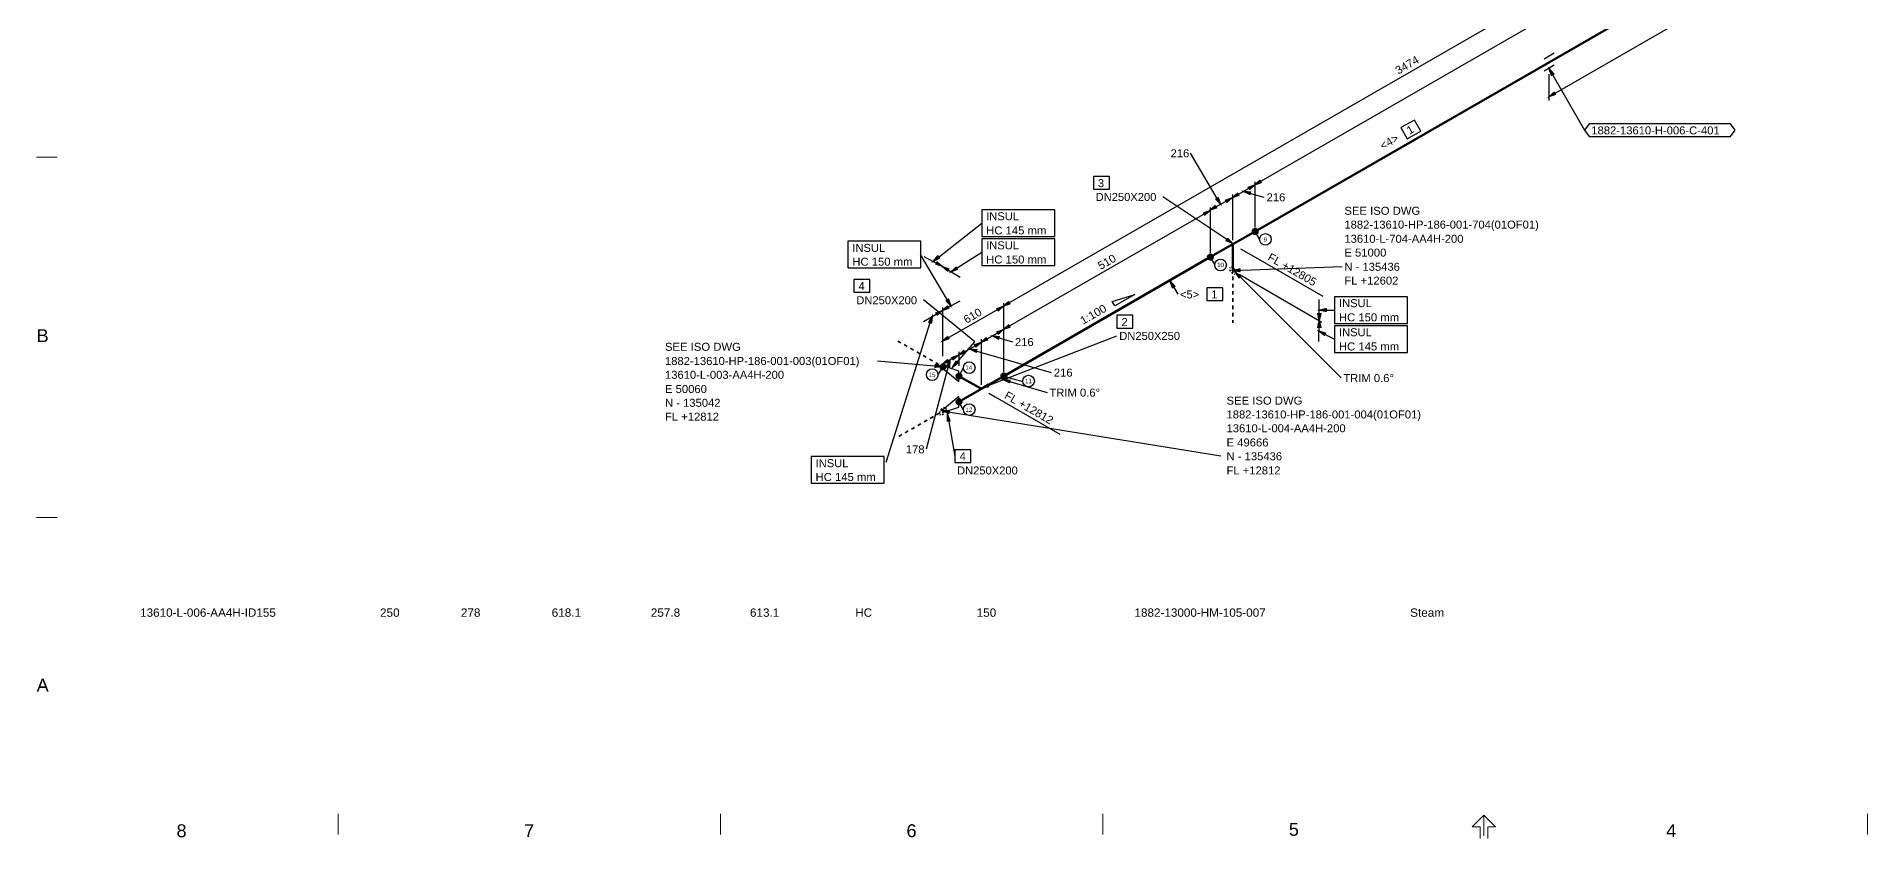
# Model space of a CAD drawing. Header units: inches. Extents: x 18 to 823, y 11 to 584.
# Drawn here: x 19 to 522, y 11 to 231 of the extents above; entities that cross this region are included whole.
import ezdxf
from ezdxf.enums import TextEntityAlignment as Align
from ezdxf.xclip import XClip

# ---------------------------------------------------------------- set-up
doc = ezdxf.new("R2010")
doc.units = ezdxf.units.IN
doc.header["$MEASUREMENT"] = 0
doc.header["$XCLIPFRAME"] = 0
for name, color, linetype in [('1882-13610-HP-186-001-006(01OF01)_MODEL-EMBED 1_DWG$0$Default', 7, 'Continuous'), ('BG 0 -1', 7, 'Continuous'), ('DIMLINES', 7, 'Continuous'), ('DIMTEXT', 7, 'Continuous'), ('FRAME', 7, 'Continuous'), ('ISOTEXT', 7, 'Continuous'), ('PIPE', 7, 'Continuous'), ('WELDS', 7, 'Continuous')]:
    doc.layers.add(name, color=color, linetype=linetype)
doc.styles.add('1882-13610-HP-186-001-006(01OF01)_MODEL-EMBED 1_DWG$0$Arial', font='arial.ttf')
doc.styles.add('Arial', font='arial.ttf')

# ---------------------------------------------------------------- blocks, each defined once
blk = doc.blocks.new('1882-13610-HP-186-001-006(01OF01)_MODEL-EMBED 1_DWG')
at = {"layer": '1882-13610-HP-186-001-006(01OF01)_MODEL-EMBED 1_DWG$0$Default', "color": 4, "style": '1882-13610-HP-186-001-006(01OF01)_MODEL-EMBED 1_DWG$0$Arial'}
for s, width, p in [('13610-L-006-AA4H-ID155', 1.002891, (0.84302, -0.115628)), ('250', 1.008516, (3.43979, -0.115628)), ('278', 1.008516, (4.31479, -0.115628)), ('618.1 ', 1.008516, (5.29826, -0.115628)), ('257.8 ', 1.008516, (6.371177, -0.115628)), ('613.1 ', 1.008516, (7.444094, -0.115628)), ('HC', 0.992063, (8.5857, -0.115628)), ('150', 1.008516, (9.898125, -0.115628)), ('1882-13000-HM-105-007', 1.00296, (11.607138, -0.115628)), ('Steam', 1.013128, (14.590457, -0.115628))]:
    blk.add_text(s, height=0.090278, dxfattribs=dict(at, width=width)).set_placement(p, align=Align.TOP_LEFT)

msp = doc.modelspace()

# ---------------------------------------------------------------- hatches: boundary and pattern name
at = {"layer": 'DIMLINES', "linetype": 'Continuous'}
for points in [[(436.04, 216.12), (434.6, 214.84), (436.44, 215.48)], [(355.16, 191.88), (353.72, 190.6), (355.56, 191.24)], [(343.08, 186.76), (344.36, 185.32), (343.72, 187.16)], [(346.12, 185.8), (347.56, 187.08), (345.72, 186.44)], [(349, 188.36), (347.56, 187.08), (349.4, 187.72)], [(352.6, 188.68), (350.68, 188.84), (352.44, 187.96)], [(352.36, 189.32), (353.8, 190.6), (351.96, 189.96)], [(340.04, 182.28), (341.48, 183.56), (339.64, 182.92)], [(342.84, 184.92), (341.4, 183.64), (343.24, 184.28)], [(266.6, 171.08), (265.32, 169.56), (267.08, 170.44)], [(266.04, 168.84), (267.88, 168.2), (266.44, 169.48)], [(269.64, 167.56), (267.8, 168.2), (269.24, 166.92)], [(271.64, 168.04), (270.2, 166.68), (272.04, 167.4)], [(269.24, 157.32), (267.8, 156.04), (269.64, 156.68)], [(268.92, 158.84), (270.2, 157.4), (269.56, 159.24)], [(283.24, 155.96), (284.68, 157.24), (282.84, 156.6)], [(286.04, 158.52), (284.6, 157.24), (286.44, 157.88)], [(373.4, 156.6), (371.48, 156.2), (373.4, 155.8)], [(264.84, 152.6), (265.08, 154.52), (264.12, 152.84)], [(266.44, 154.76), (267.88, 156.04), (266.04, 155.4)], [(286.04, 152.12), (284.6, 150.84), (286.44, 151.48)], [(371.08, 155.24), (371.48, 153.32), (371.88, 155.24)], [(371.88, 151.4), (371.48, 153.32), (371.08, 151.4)], [(269.24, 148.92), (267.8, 147.64), (269.64, 148.28)], [(277.08, 146.04), (278.52, 147.32), (276.68, 146.68)], [(279.88, 148.6), (278.44, 147.32), (280.28, 147.96)], [(283.48, 148.92), (281.56, 149.08), (283.32, 148.2)], [(283.24, 149.56), (284.68, 150.84), (282.84, 150.2)], [(373.24, 149.88), (371.4, 150.44), (372.92, 149.24)], [(269.24, 142.6), (267.8, 141.32), (269.64, 141.96)], [(269.8, 140.52), (269.88, 142.44), (269, 140.68)], [(270.84, 142.52), (272.28, 143.8), (270.44, 143.16)], [(273.72, 145.08), (272.28, 143.8), (274.12, 144.44)], [(277.32, 145.32), (275.4, 145.48), (277.16, 144.6)]]:
    msp.add_hatch(color=2, dxfattribs=at).paths.add_polyline_path(points)
at = {"layer": 'ISOTEXT', "linetype": 'Continuous'}
for points in [[(435.96, 221.08), (434.68, 222.52), (435.32, 220.68)], [(345.88, 175.24), (347.72, 174.52), (346.36, 175.88)], [(349.64, 167.56), (347.72, 167.08), (349.64, 166.76)], [(349.96, 165.56), (348.36, 166.68), (349.48, 165.08)], [(331.8, 162.68), (330.52, 164.12), (331.16, 162.28)], [(265.88, 140.44), (267.8, 140.68), (265.96, 141.24)], [(271.64, 142.12), (270.68, 140.44), (272.2, 141.64)], [(286.44, 136.92), (284.52, 137.08), (286.28, 136.2)], [(280.28, 135.8), (278.6, 134.76), (280.52, 135.08)], [(269.72, 128.6), (267.8, 128.52), (269.64, 127.8)], [(269.96, 125.72), (269.24, 127.56), (269.24, 125.64)]]:
    msp.add_hatch(color=2, dxfattribs=at).paths.add_polyline_path(points)
at = {"layer": 'WELDS', "linetype": 'Continuous'}
h = msp.add_hatch(color=7, dxfattribs=at)
edge = h.paths.add_edge_path()
edge.add_arc((353.88, 177.8), 0.76, 0, 360)
h = msp.add_hatch(color=7, dxfattribs=at)
edge = h.paths.add_edge_path()
edge.add_arc((341.56, 170.76), 0.76, 0, 360)
h = msp.add_hatch(color=7, dxfattribs=at)
edge = h.paths.add_edge_path()
edge.add_arc((268.04, 140.6), 0.76, 0, 360)
h = msp.add_hatch(color=7, dxfattribs=at)
edge = h.paths.add_edge_path()
edge.add_arc((272.44, 138.04), 0.76, 0, 360)
h = msp.add_hatch(color=7, dxfattribs=at)
edge = h.paths.add_edge_path()
edge.add_arc((284.76, 138.04), 0.76, 0, 360)
h = msp.add_hatch(color=7, dxfattribs=at)
edge = h.paths.add_edge_path()
edge.add_arc((272.44, 131), 0.76, 0, 360)

# ---------------------------------------------------------------- linework, layer by layer
at = {"layer": 'BG 0 -1', "color": 7, "linetype": 'Continuous', "lineweight": 9}
for p, q in [((24.49, 198.28), (18.83, 198.28)), ((24.49, 99.14), (18.83, 99.14)), ((101.7, 17.68), (101.7, 12.02)), ((206.83, 17.68), (206.83, 12.02)), ((311.95, 17.68), (311.95, 12.02)), ((416.76, 17.3), (413.57, 14.12)), ((419.94, 14.12), (416.76, 17.3)), ((416.76, 17.29), (416.76, 11.64)), ((522.2, 17.68), (522.2, 12.02)), ((413.57, 14.12), (415.69, 14.12)), ((415.69, 14.12), (415.69, 10.94)), ((417.82, 14.12), (419.94, 14.12)), ((417.82, 14.12), (417.82, 10.94))]:
    msp.add_line(p, q, dxfattribs=at)
at = {"layer": 'DIMLINES', "color": 2, "linetype": 'Continuous', "lineweight": 30}
for p, q in [((284.6, 157.24), (521.56, 293.72)), ((353.72, 190.6), (515.4, 283.8)), ((434.6, 214.84), (521.56, 264.92)), ((434.68, 213.8), (434.68, 221.08)), ((434.6, 214.84), (436.04, 216.12)), ((436.44, 215.48), (434.6, 214.84)), ((436.04, 216.12), (436.44, 215.48)), ((344.36, 185.32), (336.12, 199.32)), ((353.72, 190.6), (355.16, 191.88)), ((353.8, 191.48), (353.8, 178.92)), ((355.16, 191.88), (355.56, 191.24)), ((341.4, 183.64), (347.56, 187.08)), ((343.08, 186.76), (343.72, 187.16)), ((344.36, 185.32), (343.08, 186.76)), ((343.72, 187.16), (344.36, 185.32)), ((345.72, 186.44), (347.56, 187.08)), ((346.12, 185.8), (345.72, 186.44)), ((347.56, 187.08), (346.12, 185.8)), ((347.56, 187.08), (353.8, 190.6)), ((347.56, 187.08), (349, 188.36)), ((349.4, 187.72), (347.56, 187.08)), ((347.64, 187.96), (347.64, 175.4)), ((349, 188.36), (349.4, 187.72)), ((350.68, 188.84), (352.6, 188.68)), ((352.44, 187.96), (350.68, 188.84)), ((350.68, 188.84), (356.28, 187.24)), ((351.96, 189.96), (353.8, 190.6)), ((352.36, 189.32), (351.96, 189.96)), ((353.8, 190.6), (352.36, 189.32)), ((352.6, 188.68), (352.44, 187.96)), ((355.56, 191.24), (353.72, 190.6)), ((298.76, 183.8), (278.68, 183.8)), ((278.68, 183.8), (278.68, 176.44)), ((284.6, 150.84), (341.48, 183.56)), ((298.76, 176.44), (298.76, 183.8)), ((339.64, 182.92), (341.48, 183.56)), ((340.04, 182.28), (339.64, 182.92)), ((341.48, 183.56), (340.04, 182.28)), ((341.4, 183.64), (342.84, 184.92)), ((343.24, 184.28), (341.4, 183.64)), ((341.48, 184.44), (341.48, 171.88)), ((342.84, 184.92), (343.24, 184.28)), ((265.32, 169.56), (278.68, 180.12)), ((278.68, 176.44), (298.76, 176.44)), ((261.96, 175.16), (241.88, 175.16)), ((241.88, 175.16), (241.88, 167.8)), ((270.2, 157.4), (261.88, 171.48)), ((261.96, 167.8), (261.96, 175.16)), ((270.2, 166.68), (278.68, 172.12)), ((298.76, 175.8), (278.68, 175.8)), ((278.68, 175.8), (278.68, 168.44)), ((298.76, 168.44), (298.76, 175.8)), ((349.8, 173.08), (354.68, 170.28)), ((241.88, 167.8), (261.96, 167.8)), ((262.76, 170.92), (267.88, 168.2)), ((265.32, 169.56), (266.6, 171.08)), ((267.08, 170.44), (265.32, 169.56)), ((266.04, 168.84), (266.44, 169.48)), ((267.88, 168.2), (266.04, 168.84)), ((266.44, 169.48), (267.88, 168.2)), ((266.6, 171.08), (267.08, 170.44)), ((267.8, 168.2), (269.64, 167.56)), ((269.24, 166.92), (267.8, 168.2)), ((267.8, 168.2), (272.76, 165.24)), ((269.64, 167.56), (269.24, 166.92)), ((270.2, 166.68), (271.64, 168.04)), ((272.04, 167.4), (270.2, 166.68)), ((271.64, 168.04), (272.04, 167.4)), ((278.68, 168.44), (298.76, 168.44)), ((354.68, 170.28), (372.44, 160.04)), ((372.2, 152.76), (349.48, 165.96)), ((267.8, 156.04), (272.76, 158.76)), ((267.8, 156.04), (269.24, 157.32)), ((267.8, 147.64), (284.68, 157.24)), ((269.64, 156.68), (267.8, 156.04)), ((267.88, 156.92), (267.88, 143.48)), ((268.92, 158.84), (269.56, 159.24)), ((270.2, 157.4), (268.92, 158.84)), ((269.24, 157.32), (269.64, 156.68)), ((269.56, 159.24), (270.2, 157.4)), ((282.84, 156.6), (284.68, 157.24)), ((283.24, 155.96), (282.84, 156.6)), ((284.68, 157.24), (283.24, 155.96)), ((284.6, 157.24), (286.04, 158.52)), ((286.44, 157.88), (284.6, 157.24)), ((284.68, 158.12), (284.68, 139.16)), ((286.04, 158.52), (286.44, 157.88)), ((371.48, 153.32), (371.48, 159.08)), ((371.48, 156.2), (373.4, 156.6)), ((373.4, 155.8), (371.48, 156.2)), ((371.48, 156.2), (375.64, 156.2)), ((373.4, 156.6), (373.4, 155.8)), ((395.72, 159.88), (375.64, 159.88)), ((375.64, 159.88), (375.64, 152.52)), ((395.72, 152.52), (395.72, 159.88)), ((262.68, 153.08), (267.88, 156.04)), ((264.12, 152.84), (265.08, 154.52)), ((264.84, 152.6), (264.12, 152.84)), ((265.08, 154.52), (264.84, 152.6)), ((266.04, 155.4), (267.88, 156.04)), ((266.44, 154.76), (266.04, 155.4)), ((267.88, 156.04), (266.44, 154.76)), ((284.6, 150.84), (286.04, 152.12)), ((286.44, 151.48), (284.6, 150.84)), ((286.04, 152.12), (286.44, 151.48)), ((371.48, 153.32), (371.08, 155.24)), ((371.08, 155.24), (371.88, 155.24)), ((371.08, 151.4), (371.48, 153.32)), ((371.88, 151.4), (371.08, 151.4)), ((371.4, 147.56), (371.48, 153.32)), ((371.88, 155.24), (371.48, 153.32)), ((371.48, 153.32), (371.88, 151.4)), ((375.64, 152.52), (395.72, 152.52)), ((395.72, 151.88), (375.64, 151.88)), ((375.64, 151.88), (375.64, 144.52)), ((395.72, 144.52), (395.72, 151.88)), ((267.8, 147.64), (269.24, 148.92)), ((269.64, 148.28), (267.8, 147.64)), ((269.24, 148.92), (269.64, 148.28)), ((272.28, 143.8), (278.52, 147.32)), ((276.68, 146.68), (278.52, 147.32)), ((277.08, 146.04), (276.68, 146.68)), ((278.52, 147.32), (277.08, 146.04)), ((278.44, 147.32), (284.68, 150.84)), ((278.44, 147.32), (279.88, 148.6)), ((280.28, 147.96), (278.44, 147.32)), ((278.52, 148.2), (278.52, 135.64)), ((279.88, 148.6), (280.28, 147.96)), ((281.56, 149.08), (283.48, 148.92)), ((283.32, 148.2), (281.56, 149.08)), ((281.56, 149.08), (287.16, 147.48)), ((282.84, 150.2), (284.68, 150.84)), ((283.24, 149.56), (282.84, 150.2)), ((284.68, 150.84), (283.24, 149.56)), ((283.48, 148.92), (283.32, 148.2)), ((371.4, 150.44), (373.24, 149.88)), ((372.92, 149.24), (371.4, 150.44)), ((371.4, 150.44), (375.64, 148.2)), ((373.24, 149.88), (372.92, 149.24)), ((269.88, 142.44), (263.4, 117.96)), ((267.8, 141.32), (272.28, 143.8)), ((267.8, 141.32), (269.24, 142.6)), ((269.64, 141.96), (267.8, 141.32)), ((269, 140.68), (269.88, 142.44)), ((269.24, 142.6), (269.64, 141.96)), ((269.88, 142.44), (269.8, 140.52)), ((270.44, 143.16), (272.28, 143.8)), ((270.84, 142.52), (270.44, 143.16)), ((272.28, 143.8), (270.84, 142.52)), ((272.28, 143.8), (273.72, 145.08)), ((274.12, 144.44), (272.28, 143.8)), ((272.36, 144.68), (272.36, 140.84)), ((273.72, 145.08), (274.12, 144.44)), ((275.4, 145.48), (277.32, 145.32)), ((277.16, 144.6), (275.4, 145.48)), ((277.32, 145.32), (277.16, 144.6)), ((375.64, 144.52), (395.72, 144.52)), ((269.8, 140.52), (269, 140.68)), ((280.68, 133.32), (282.36, 132.36)), ((282.36, 132.36), (300.12, 122.12)), ((251.88, 115.96), (231.8, 115.96)), ((231.8, 115.96), (231.8, 108.6)), ((251.88, 108.6), (251.88, 115.96)), ((231.8, 108.6), (251.88, 108.6))]:
    msp.add_line(p, q, dxfattribs=at)
at = {"layer": 'DIMLINES', "color": 2, "linetype": 'Continuous', "lineweight": 30, "const_width": 0.3}
for points in [[(436.04, 216.12), (434.6, 214.84), (436.44, 215.48)], [(355.16, 191.88), (353.72, 190.6), (355.56, 191.24)], [(343.08, 186.76), (344.36, 185.32), (343.72, 187.16)], [(346.12, 185.8), (347.56, 187.08), (345.72, 186.44)], [(349, 188.36), (347.56, 187.08), (349.4, 187.72)], [(352.6, 188.68), (350.68, 188.84), (352.44, 187.96)], [(352.36, 189.32), (353.8, 190.6), (351.96, 189.96)], [(340.04, 182.28), (341.48, 183.56), (339.64, 182.92)], [(342.84, 184.92), (341.4, 183.64), (343.24, 184.28)], [(266.6, 171.08), (265.32, 169.56), (267.08, 170.44)], [(266.04, 168.84), (267.88, 168.2), (266.44, 169.48)], [(269.64, 167.56), (267.8, 168.2), (269.24, 166.92)], [(271.64, 168.04), (270.2, 166.68), (272.04, 167.4)], [(266.44, 154.76), (267.88, 156.04), (266.04, 155.4)], [(269.24, 157.32), (267.8, 156.04), (269.64, 156.68)], [(268.92, 158.84), (270.2, 157.4), (269.56, 159.24)], [(283.24, 155.96), (284.68, 157.24), (282.84, 156.6)], [(286.04, 158.52), (284.6, 157.24), (286.44, 157.88)], [(373.4, 156.6), (371.48, 156.2), (373.4, 155.8)], [(264.84, 152.6), (265.08, 154.52), (264.12, 152.84)], [(283.24, 149.56), (284.68, 150.84), (282.84, 150.2)], [(286.04, 152.12), (284.6, 150.84), (286.44, 151.48)], [(371.08, 155.24), (371.48, 153.32), (371.88, 155.24)], [(371.88, 151.4), (371.48, 153.32), (371.08, 151.4)], [(269.24, 148.92), (267.8, 147.64), (269.64, 148.28)], [(277.08, 146.04), (278.52, 147.32), (276.68, 146.68)], [(279.88, 148.6), (278.44, 147.32), (280.28, 147.96)], [(283.48, 148.92), (281.56, 149.08), (283.32, 148.2)], [(373.24, 149.88), (371.4, 150.44), (372.92, 149.24)], [(269.24, 142.6), (267.8, 141.32), (269.64, 141.96)], [(269.8, 140.52), (269.88, 142.44), (269, 140.68)], [(270.84, 142.52), (272.28, 143.8), (270.44, 143.16)], [(273.72, 145.08), (272.28, 143.8), (274.12, 144.44)], [(277.32, 145.32), (275.4, 145.48), (277.16, 144.6)]]:
    msp.add_lwpolyline(points, close=True, dxfattribs=at)
at = {"layer": 'FRAME', "color": 2, "linetype": 'Continuous', "lineweight": 30}
for p, q in [((314.52, 158.6), (320.76, 160.52)), ((315.24, 157.4), (314.52, 158.6)), ((320.76, 160.52), (315.24, 157.4))]:
    msp.add_line(p, q, dxfattribs=at)
at = {"layer": 'ISOTEXT', "color": 2, "linetype": 'Continuous', "lineweight": 30}
for p, q in [((434.68, 222.52), (444.44, 205.64)), ((434.68, 222.52), (435.96, 221.08)), ((435.32, 220.68), (434.68, 222.52)), ((435.96, 221.08), (435.32, 220.68)), ((397.64, 208.44), (393.88, 206.36)), ((399.4, 205.4), (397.64, 208.44)), ((445.72, 207.4), (444.44, 205.64)), ((484.6, 207.4), (445.72, 207.4)), ((485.88, 205.64), (484.6, 207.4)), ((393.88, 206.36), (395.64, 203.32)), ((395.64, 203.32), (399.4, 205.4)), ((444.44, 205.64), (445.72, 203.88)), ((445.72, 203.88), (484.6, 203.88)), ((484.6, 203.88), (485.88, 205.64)), ((313.8, 192.92), (309.4, 192.92)), ((309.4, 192.92), (309.4, 189.4)), ((313.8, 189.4), (313.8, 192.92)), ((309.4, 189.4), (313.8, 189.4)), ((347.72, 174.52), (328.52, 187.32)), ((353.8, 177.8), (355.08, 175.56)), ((345.88, 175.24), (346.36, 175.88)), ((347.72, 174.52), (345.88, 175.24)), ((346.36, 175.88), (347.72, 174.52)), ((341.48, 170.76), (342.76, 168.52)), ((347.72, 167.08), (377.8, 168.2)), ((347.72, 167.08), (349.64, 167.56)), ((349.64, 166.76), (347.72, 167.08)), ((348.36, 166.68), (377.48, 137.56)), ((348.36, 166.68), (349.96, 165.56)), ((349.48, 165.08), (348.36, 166.68)), ((349.64, 167.56), (349.64, 166.76)), ((247.96, 164.6), (243.56, 164.6)), ((243.56, 164.6), (243.56, 161.08)), ((243.56, 161.08), (247.96, 161.08)), ((247.96, 161.08), (247.96, 164.6)), ((330.52, 164.12), (332.6, 160.6)), ((330.52, 164.12), (331.8, 162.68)), ((331.16, 162.28), (330.52, 164.12)), ((331.8, 162.68), (331.16, 162.28)), ((345, 162.36), (340.6, 162.36)), ((340.6, 162.36), (340.6, 158.84)), ((345, 158.84), (345, 162.36)), ((349.96, 165.56), (349.48, 165.08)), ((276.76, 147.48), (262.68, 159)), ((340.6, 158.84), (345, 158.84)), ((252.44, 114.36), (265.08, 154.52)), ((320.28, 154.76), (315.88, 154.76)), ((315.88, 154.76), (315.88, 151.24)), ((315.88, 151.24), (320.28, 151.24)), ((320.28, 151.24), (320.28, 154.76)), ((270.68, 140.44), (276.76, 147.48)), ((278.6, 134.76), (315.88, 149.16)), ((250.04, 142.28), (267.8, 140.68)), ((265.88, 140.44), (265.96, 141.24)), ((265.96, 141.24), (267.8, 140.68)), ((270.68, 140.44), (271.64, 142.12)), ((272.2, 141.64), (270.68, 140.44)), ((271.64, 142.12), (272.2, 141.64)), ((275.4, 145.48), (297.8, 139.08)), ((267.8, 140.68), (265.88, 140.44)), ((267.88, 140.6), (266.6, 138.36)), ((272.36, 138.04), (273.64, 140.28)), ((284.52, 137.08), (286.44, 136.92)), ((286.28, 136.2), (284.52, 137.08)), ((284.52, 137.08), (296.68, 133.56)), ((284.68, 138.04), (289.96, 136.6)), ((286.44, 136.92), (286.28, 136.2)), ((273.64, 128.76), (272.36, 131)), ((278.6, 134.76), (280.28, 135.8)), ((280.52, 135.08), (278.6, 134.76)), ((280.28, 135.8), (280.52, 135.08)), ((267.8, 128.52), (269.72, 128.6)), ((269.64, 127.8), (267.8, 128.52)), ((267.8, 128.52), (274.6, 127.4)), ((269.24, 127.56), (271.32, 116.04)), ((269.24, 127.56), (269.96, 125.72)), ((269.24, 125.64), (269.24, 127.56)), ((269.72, 128.6), (269.64, 127.8)), ((275.24, 127.32), (344.44, 116.12)), ((269.96, 125.72), (269.24, 125.64)), ((275.72, 117.8), (271.32, 117.8)), ((271.32, 117.8), (271.32, 114.28)), ((275.72, 114.28), (275.72, 117.8)), ((271.32, 114.28), (275.72, 114.28))]:
    msp.add_line(p, q, dxfattribs=at)
at = {"layer": 'ISOTEXT', "color": 2, "linetype": 'Continuous', "lineweight": 30, "const_width": 0.3}
for points in [[(435.96, 221.08), (434.68, 222.52), (435.32, 220.68)], [(345.88, 175.24), (347.72, 174.52), (346.36, 175.88)], [(349.64, 167.56), (347.72, 167.08), (349.64, 166.76)], [(349.96, 165.56), (348.36, 166.68), (349.48, 165.08)], [(331.8, 162.68), (330.52, 164.12), (331.16, 162.28)], [(265.88, 140.44), (267.8, 140.68), (265.96, 141.24)], [(271.64, 142.12), (270.68, 140.44), (272.2, 141.64)], [(280.28, 135.8), (278.6, 134.76), (280.52, 135.08)], [(286.44, 136.92), (284.52, 137.08), (286.28, 136.2)], [(269.72, 128.6), (267.8, 128.52), (269.64, 127.8)], [(269.96, 125.72), (269.24, 127.56), (269.24, 125.64)]]:
    msp.add_lwpolyline(points, close=True, dxfattribs=at)
at = {"layer": 'ISOTEXT', "color": 2, "linetype": 'Continuous', "lineweight": 30}
for centre in [(356.68, 175.64), (344.36, 168.6), (275.24, 140.36), (265.08, 138.44), (291.56, 136.68), (275.24, 128.84)]:
    msp.add_circle(centre, 1.6, dxfattribs=at)
at = {"layer": 'PIPE', "color": 7, "linetype": 'Continuous', "lineweight": 50}
for p, q in [((515.5, 271), (434.8, 224.4)), ((434.8, 224.4), (353.9, 177.8)), ((353.9, 177.8), (347.7, 174.3)), ((347.7, 174.3), (341.6, 170.8)), ((347.7, 174.3), (347.7, 167.1)), ((341.6, 170.8), (284.8, 138)), ((278.6, 134.5), (272.4, 138)), ((284.8, 138), (278.6, 134.5)), ((278.6, 134.5), (272.4, 131))]:
    msp.add_line(p, q, dxfattribs=at)
at = {"layer": 'PIPE', "color": 7, "linetype": 'Continuous', "lineweight": 35}
for p, q in [((347, 167.9), (346.9, 167.7)), ((346.9, 167.3), (347, 166.9)), ((347.7, 167.9), (347.4, 168)), ((347.4, 166.5), (347.7, 166.2)), ((347.7, 167.1), (347.7, 166.44)), ((348.3, 167.2), (348, 167.6)), ((348.1, 166), (348.3, 166.2)), ((348.5, 166.4), (348.5, 166.7)), ((347.7, 165.44), (347.7, 164.44)), ((347.7, 163.44), (347.7, 162.44)), ((347.7, 161.44), (347.7, 160.44)), ((347.7, 159.44), (347.7, 158.44)), ((347.7, 157.44), (347.7, 156.44)), ((347.7, 155.44), (347.7, 154.44)), ((347.7, 153.44), (347.7, 152.7)), ((256.49, 147.19), (255.62, 147.69)), ((258.23, 146.2), (257.36, 146.69)), ((259.96, 145.2), (259.1, 145.7)), ((261.7, 144.21), (260.83, 144.71)), ((263.43, 143.21), (262.57, 143.71)), ((265.17, 142.22), (264.3, 142.72)), ((266.9, 141.23), (266.04, 141.72)), ((268, 140.6), (267.77, 140.73)), ((263.69, 125.93), (262.82, 125.43)), ((265.42, 126.92), (264.55, 126.43)), ((267.16, 127.92), (266.29, 127.42)), ((267.2, 128.3), (267.1, 127.9)), ((267.2, 127.5), (267.4, 127.4)), ((267.8, 129.1), (267.4, 128.7)), ((267.8, 127.4), (268.2, 127.7)), ((268.6, 129.4), (268.2, 129.3)), ((268.6, 128.1), (268.8, 128.5)), ((268.9, 128.9), (268.8, 129.2)), ((256.74, 121.95), (255.88, 121.46)), ((258.48, 122.95), (257.61, 122.45)), ((260.21, 123.94), (259.35, 123.44)), ((261.95, 124.94), (261.08, 124.44))]:
    msp.add_line(p, q, dxfattribs=at)
at = {"layer": 'WELDS', "color": 7, "linetype": 'Continuous', "lineweight": 25}
for p, q in [((436.1, 226.8), (433.3, 225.2)), ((433.3, 222), (436.1, 223.6)), ((272.4, 139.4), (267.9, 141)), ((267.9, 141), (267.9, 140.2)), ((267.9, 140.2), (272.4, 136.6)), ((272.4, 138), (272.4, 139.4)), ((272.4, 136.6), (272.4, 138)), ((272.4, 132.4), (267.9, 128.7)), ((272.4, 131), (272.4, 132.4)), ((272.4, 129.5), (272.4, 131)), ((267.9, 128), (272.4, 129.5)), ((267.9, 128.7), (267.9, 128))]:
    msp.add_line(p, q, dxfattribs=at)
at = {"layer": 'WELDS', "color": 7, "linetype": 'Continuous', "lineweight": 35}
for centre in [(353.88, 177.8), (353.88, 177.8), (341.56, 170.76), (341.56, 170.76), (268.04, 140.6), (268.04, 140.6), (272.44, 138.04), (272.44, 138.04), (284.76, 138.04), (284.76, 138.04), (272.44, 131), (272.44, 131)]:
    msp.add_circle(centre, 0.76, dxfattribs=at)

# ---------------------------------------------------------------- block references
at = {"layer": 'WELDS', "linetype": 'ByBlock'}
ref = msp.add_blockref('1882-13610-HP-186-001-006(01OF01)_MODEL-EMBED 1_DWG', (25.87, 77.1), dxfattribs=dict(at, xscale=25.4, yscale=25.4, zscale=25.4))
XClip(ref).set_block_clipping_path([(-0.029528, -2.66273), (15.699643, 0.003937)])

# ---------------------------------------------------------------- texts
at = {"layer": 'BG 0 -1', "color": 7, "style": 'Arial'}
for s, height, width, p in [('B ', 3.537, 1.005373, (18.84, 147.39)), ('A', 3.54, 1.004063, (18.84, 51.29))]:
    msp.add_text(s, height=height, dxfattribs=dict(at, width=width)).set_placement(p)
at = {"layer": 'BG 0 -1', "color": 7, "style": 'Arial', "width": 1.008516}
for s, p in [('5', (364.51, 13.39)), ('8', (58.68, 13.03)), ('7', (154.26, 13.05)), ('6', (259.39, 13.05)), ('4', (468.28, 13.05))]:
    msp.add_text(s, height=3.54, dxfattribs=at).set_placement(p, align=Align.MIDDLE)
at = {"layer": 'DIMLINES', "color": 2, "style": 'Arial'}
for s, width, p in [('INSUL', 0.999439, (279.9, 180.9)), ('HC 145 mm', 1.010172, (279.9, 177)), ('INSUL', 0.999439, (243.1, 172.2)), ('HC 150 mm', 1.010172, (279.9, 169)), ('INSUL', 0.999439, (279.9, 172.9)), ('HC 150 mm', 1.010172, (243.1, 168.4)), ('INSUL', 0.999439, (376.9, 157)), ('HC 150 mm', 1.010172, (376.9, 153.1)), ('INSUL', 0.999439, (376.9, 149)), ('HC 145 mm', 1.010172, (376.9, 145.1)), ('HC 145 mm', 1.010172, (233, 109.2)), ('INSUL', 0.999439, (233, 113))]:
    msp.add_text(s, height=2.2, dxfattribs=dict(at, width=width)).set_placement(p)
at = {"layer": 'DIMTEXT', "color": 2, "style": 'Arial', "width": 1.008516}
for s, p in [('3474', (393.2, 220.9)), ('510', (311.4, 167.2)), ('610', (274.5, 152.4))]:
    msp.add_text(s, height=2.2, rotation=30, dxfattribs=at).set_placement(p)
for s, p in [('216', (330.6, 198.2)), ('216', (357, 186.1)), ('216', (287.8, 146.3)), ('216', (298.5, 137.9)), ('178', (257.8, 116.8))]:
    msp.add_text(s, height=2.2, dxfattribs=at).set_placement(p)
at = {"layer": 'ISOTEXT', "color": 2, "style": 'Arial'}
for s, rotation, width, p in [('1', 30, 1.008516, (396.3, 204.4)), ('<4>', 30, 0.993892, (389, 200.2)), ('FL +12805', 330, 1.004042, (357.1, 170.1)), (' 1:100', 30, 1.008516, (305.8, 151.7)), ('FL +12812', 330, 1.004042, (284.7, 132.1))]:
    msp.add_text(s, height=2.2, rotation=rotation, dxfattribs=dict(at, width=width)).set_placement(p)
for s, height, width, p in [('1882-13610-H-006-C-401', 2.2, 1.002549, (446.3, 204.5)), ('3', 2.2, 1.008516, (310.6, 190)), ('DN250X200', 2.2, 0.99789, (310, 186.2)), ('SEE ISO DWG', 2.2, 1.00983, (378.4, 182.4)), ('9', 1.2, 1.008516, (356.2, 175)), ('1882-13610-HP-186-001-704(01OF01)', 2.2, 1.003206, (378.4, 178.6)), ('13610-L-704-AA4H-200', 2.2, 1.00348, (378.4, 174.7)), ('E 51000', 2.2, 1.007719, (378.4, 170.9)), ('10', 1.2, 1.008516, (343.4, 168)), ('N - 135436', 2.2, 1.004313, (378.4, 167)), ('4', 2.2, 1.008516, (244.8, 161.7)), ('<5>', 2.2, 0.993892, (333.2, 159.4)), ('1', 2.2, 1.008516, (341.8, 159.4)), ('FL +12602', 2.2, 1.004042, (378.4, 163.2)), ('DN250X200', 2.2, 0.99789, (244.2, 157.8)), ('2', 2.2, 1.008516, (317.1, 151.8)), ('SEE ISO DWG', 2.2, 1.00983, (191.6, 145)), ('DN250X250', 2.2, 0.99789, (316.5, 148)), ('1882-13610-HP-186-001-003(01OF01)', 2.2, 1.003206, (191.6, 141.1)), ('14', 1.2, 1.008516, (274.2, 139.8)), ('13610-L-003-AA4H-200', 2.2, 1.00348, (191.6, 137.3)), ('15', 1.2, 1.008516, (264.1, 137.8)), ('11', 1.2, 1.008516, (290.6, 136.1)), ('TRIM 0.6°', 2.2, 1.00446, (378.1, 136.4)), ('E 50060', 2.2, 1.007719, (191.6, 133.4)), ('N - 135042', 2.2, 1.004313, (191.6, 129.6)), ('TRIM 0.6°', 2.2, 1.00446, (297.3, 132.4)), ('SEE ISO DWG', 2.2, 1.00983, (346, 130.2)), ('FL +12812', 2.2, 1.004042, (191.6, 125.8)), ('12', 1.2, 1.008516, (274.2, 128.2)), ('1882-13610-HP-186-001-004(01OF01)', 2.2, 1.003206, (346, 126.4)), ('13610-L-004-AA4H-200', 2.2, 1.00348, (346, 122.6)), ('E 49666', 2.2, 1.007719, (346, 118.7)), ('4', 2.2, 1.008516, (272.6, 114.9)), ('N - 135436', 2.2, 1.004313, (346, 114.9)), ('DN250X200', 2.2, 0.99789, (271.9, 111)), ('FL +12812', 2.2, 1.004042, (346, 111))]:
    msp.add_text(s, height=height, dxfattribs=dict(at, width=width)).set_placement(p)

doc.saveas('drawing.dxf')
